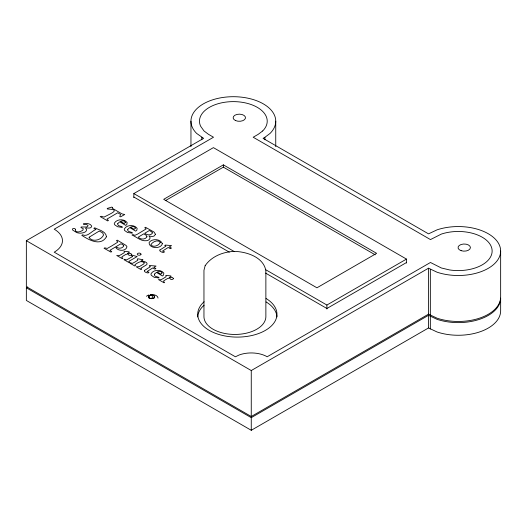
<?xml version="1.0" encoding="UTF-8"?>
<svg xmlns="http://www.w3.org/2000/svg" width="527" height="527" viewBox="0 0 527 527"><rect width="100%" height="100%" fill="white"/><g stroke="black" fill="none" stroke-linecap="round" stroke-linejoin="round"><path stroke-width="0.79" d="M149.233 295.515L148.403 297.307L150.676 298.618L153.779 298.137L154.609 296.345L152.336 295.034L149.233 295.515L149.233 297.795M264.903 137.297L270.061 133.417A42.391 24.473 0 0 0 233.349 96.704A42.391 24.473 0 0 0 196.637 133.417L203.613 138.351L26.35 240.687L26.35 286.655L251.26 416.508L428.523 314.164L437.061 318.189A42.391 24.473 0 0 0 500.65 296.997L500.65 251.03A42.391 24.473 0 0 0 437.061 229.838L428.523 233.863L263.085 138.351L264.903 137.297L264.903 139.76M133.832 197.553L133.832 193.574L213.415 147.626L406.482 259.093L406.482 263.065M223.369 164.859L163.686 199.318L316.944 287.801L376.627 253.342L223.369 164.859L223.369 167.158L375.204 254.818M165.814 200.385L223.369 167.158M26.35 287.801L251.26 417.654L428.523 315.311L437.061 319.342A42.391 24.473 0 0 0 500.65 298.144L500.65 310.785A42.391 24.473 0 0 1 437.061 331.984L428.523 327.952L251.26 430.296L26.35 300.443L26.35 287.801L27.773 286.984M265.628 269.666L326.892 305.041L406.482 259.093M406.508 262.525L326.892 308.486L265.628 273.111M26.35 240.687L251.26 370.54L428.523 268.197L437.061 272.228A42.391 24.473 0 0 0 500.65 251.03M149.233 298.559L152.336 298.078L152.336 295.034M133.832 193.574L234.278 251.57M133.832 197.019L229.291 252.137M430.342 269.251L430.342 315.212M430.342 316.365L430.342 329.006M428.523 268.197L428.523 314.164M428.523 315.311L428.523 327.952M326.892 305.041L326.892 309.02M275.74 121.177L275.74 146.625M251.26 370.54L251.26 416.508M251.26 417.654L251.26 430.296M201.795 137.297L201.795 139.76M190.958 121.177L190.958 146.625M154.609 296.345L154.609 297.867M146.473 296.306A6.192 3.577 0 0 1 148.739 294.995M150.235 294.639A6.192 3.577 0 0 1 158.028 298.091M266.069 298.48A39.624 22.878 0 0 1 266.787 329.533A39.624 22.878 0 0 1 213.224 332.379A39.624 22.878 0 0 1 204.094 301.773M197.697 316.938A39.65 22.892 0 0 1 204.068 305.219M266.082 301.918A39.65 22.892 0 0 1 276.958 316.938M160.327 242.367C159.253 245.371 152.962 248.145 150.9 244.693C152.349 241.86 158.06 239.047 160.327 242.367M75.381 229.278L75.427 230.938C77.509 232.921 81.026 231.649 82.976 230.042L83.246 228.606L80.974 227.638L81.092 226.985L86.744 227.005L88.147 225.76L86.823 224.548L83.681 224.41L83.378 223.823C86.158 223.132 90.269 223.25 91.711 226.116L91.494 226.88C90.216 229.765 82.871 226.057 86.659 229.541C86.606 232.374 82.917 232.967 80.684 233.171A7.431 4.295 0 0 1 76.613 232.532L72.713 230.088L72.436 229.074L72.805 228.678L74.36 228.527A1.904 1.1 0 0 1 75.374 229.278M117.798 223.527L117.673 224.377L118.423 225.596L122.159 226.755L122.297 227.394L117.554 226.735L114.655 224.752A5.441 3.142 0 0 1 114.385 223.105C116.816 218.863 124.267 218.665 127.132 222.559L126.849 224.469L125.729 225.398L119.767 221.788L117.798 223.527M127.784 229.291L127.659 230.141L128.41 231.36L132.145 232.519L132.284 233.165L127.541 232.506L124.649 230.523A5.441 3.142 0 0 1 124.379 228.87C126.809 224.627 134.253 224.436 137.125 228.323L136.836 230.24L135.722 231.162L129.754 227.559L127.784 229.291M144.345 262.828L143.502 264.126L139.233 266.669L136.216 266.794L141.032 269.607L141.618 269.178L140.781 268.408L141.091 268.131L146.868 264.58L147.026 263.375L146.592 262.709L144.846 261.669L141.045 261.01L143.001 259.903L142.395 259.607L137.764 258.797L137.277 259.086L137.81 260.226L135.116 261.932L132.481 263.368L130.558 262.894L130.044 263.23L134.793 265.977L135.479 265.634L134.925 264.752C137.56 262.848 141.355 259.923 144.345 262.828M154.497 274.112L154.371 274.962L155.122 276.181L158.858 277.34L158.996 277.979L154.253 277.327L151.354 275.344A5.441 3.142 0 0 1 151.084 273.691C153.515 269.449 160.966 269.257 163.831 273.144L163.548 275.061L162.428 275.983L156.466 272.38L154.497 274.112M162.356 243.698C160.966 249.423 148.476 248.632 149.154 242.361C152.277 238.388 160.564 238.764 162.356 243.698M146.908 236.406L146.789 237.137C144.806 239.825 140.334 239.581 138.232 237.163L143.719 233.85L145.939 235.108L146.908 236.406M155.485 234.298L154.246 235.892A3.254 1.877 0 0 1 151.987 236.465L149.016 236.056C151.69 238 148.719 240.793 146.348 240.72C140.893 241.386 136.691 236.979 131.994 235.022L132.844 234.555L134.938 235.319L137.382 234.219L146.163 228.922L144.767 227.71L145.478 227.262L154.029 232.058L155.485 234.298M152.29 232.809L152.112 233.566C150.136 235.74 146.783 234.884 144.741 233.263L149.391 230.497L151.842 231.972L152.29 232.809M144.398 270.496L144.543 271.517C145.406 272.4 148.621 273.763 149.003 272.255L147.02 271.55L152.711 267.953L154.833 269.126L155.458 268.849L155.893 268.526L153.844 267.406L156.051 266.056L149.885 265.542L149.286 265.937L150.439 266.662L144.398 270.496M159.865 250.029L160.017 251.05C160.88 251.932 164.095 253.296 164.477 251.787L162.487 251.083L168.179 247.486L170.307 248.658L170.932 248.382L171.367 248.059L169.319 246.939L171.519 245.589L165.353 245.081L164.76 245.47L165.913 246.195L159.865 250.029M131.704 254.357L131.243 255.088L130.057 255.417L128.851 255.173L127.962 253.974L125.808 254.429L122.014 256.715L121.862 257.472L122.883 258.329L122.323 258.698L116.717 255.483L119.174 255.641L120.946 254.725L124.385 252.604L124.023 251.517L124.379 251.28L128.746 251.787L129.497 252.196L127.396 253.454L130.63 253.382L131.704 254.357M173.436 278.454L172.981 279.185L171.789 279.514L170.583 279.27L169.701 278.072L167.54 278.526L163.745 280.812L163.601 281.563L164.615 282.426L164.062 282.795L158.456 279.58L160.906 279.738L162.685 278.823L166.124 276.701L165.755 275.614L166.11 275.377L170.478 275.878L171.229 276.286L169.127 277.551L172.362 277.472L173.436 278.454M141.038 254.179L140.584 254.91L139.194 255.285L137.712 254.969L137.218 254.192L137.817 253.355L139.102 253.039L140.399 253.368L141.038 254.179M89.182 237.196L89.103 237.512C92.284 242.545 101.612 240.016 103.562 234.956L102.607 232.862L99.234 231.05L89.182 237.196M205.148 265.687L203.956 270.305L203.956 316.266A30.961 17.878 0 0 0 234.39 334.447A30.961 17.878 0 0 0 265.871 316.879L265.871 270.911C263.777 257.38 247.341 251.978 235.345 251.412C223.975 251.451 211.722 256.063 205.148 265.687M123.766 245.799C122.705 248.448 118.753 248.948 116.665 247.163L115.887 247.677C118.134 251.28 126.184 251.465 126.981 246.728L126.032 245.411L117.257 240.154L116.48 240.615L117.732 241.9L117.508 242.315L111.902 245.819L107.238 248.461L104.781 247.835L104.063 248.276L110.901 252.104L111.744 251.629L109.932 250.285L120.742 243.876L122.468 244.304L123.766 245.799M112.435 207.598L112.225 208.244L122.106 213.949L124.747 214.489L120.63 216.834L119.715 216.498L120.637 214.482L117.705 212.776L106.955 219.107L108.437 220.497L107.725 220.932L100.196 216.604L101.316 216.301L104.003 217.098C111.111 213.389 121.223 209.489 107.422 209.028L107.218 208.442L111.856 207.071L112.435 207.598M106.447 236.794C100.736 246.61 88.832 239.996 81.79 235.319L82.607 234.818C87.508 237.367 91.757 230.892 95.98 229.469L93.826 228.343L94.728 227.809C98.852 229.904 106.026 231.281 106.447 236.794M125.327 222.354L124.24 223.567L120.485 221.432C121.875 220.734 125.004 220.246 125.327 222.354M135.314 228.125L134.227 229.337L130.472 227.203C131.869 226.505 134.991 226.011 135.314 228.125M162.026 272.946L160.939 274.159L157.184 272.024C158.574 271.326 161.703 270.832 162.026 272.946M262.683 130.959L258.204 134.332L253.184 137.231L430.46 239.581L441.323 234.093A33.873 19.558 0 0 1 491.843 248.48A33.873 19.558 0 0 1 449.491 269.923L441.323 267.966L430.46 262.486L267.117 356.792L266.543 356.39A22.516 13.004 0 0 0 239.238 354.948L235.411 356.792L54.215 252.183A28.148 16.251 0 0 0 54.215 229.199L213.514 137.231L208.494 134.332L204.008 130.959L200.629 126.243A33.873 19.558 0 0 1 237.769 101.79A33.873 19.558 0 0 1 262.683 130.959M132.481 256.583L126.506 259.956L124.603 259.284L123.95 259.686L129.326 262.775L129.919 262.459L128.759 261.405L137.132 256.557L132.02 255.14L131.44 255.476L132.481 256.583M149.233 298.137A3.208 1.851 0 0 0 154.609 297.307A3.208 1.851 0 0 0 150.676 295.034A3.208 1.851 0 0 0 149.233 298.137M235.516 120.551A6.192 3.577 0 0 0 245.45 118.219A6.192 3.577 0 0 0 236.985 114.418A6.192 3.577 0 0 0 235.516 120.551M461.132 250.681A6.192 3.577 0 0 0 470.42 247.585A6.192 3.577 0 0 0 461.132 244.488A6.192 3.577 0 0 0 461.132 250.681"/></g></svg>
